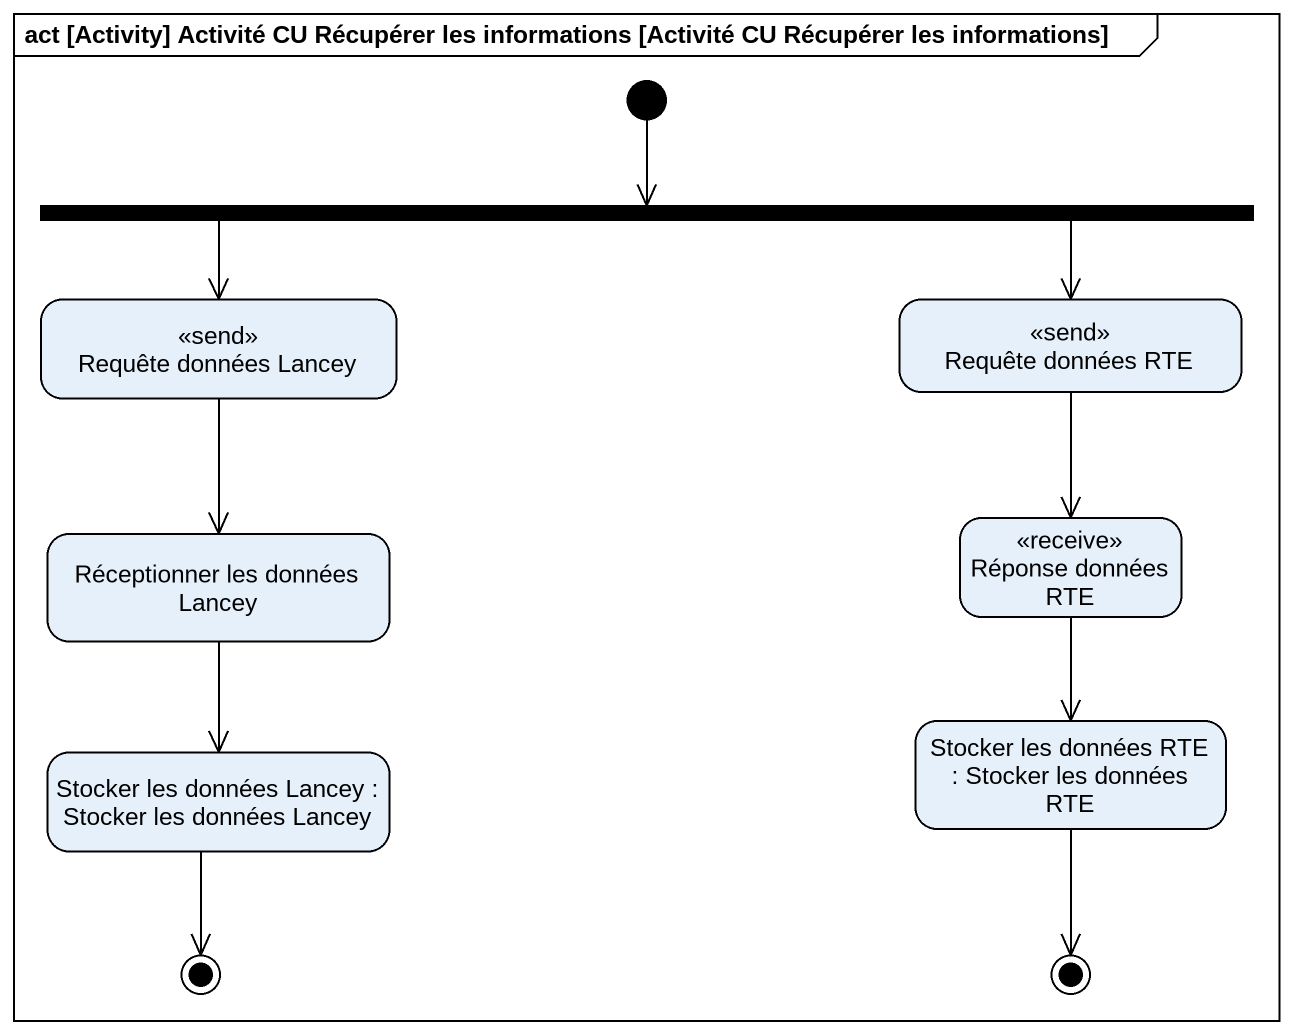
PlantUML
@startuml
mainframe act [Activity] Activité CU Récupérer les informations [Activité CU Récupérer les informations]
hide empty description
state fork1 <<fork>>
state "Requête données Lancey" as Requête_données_Lancey <<send>>
state "Requête données RTE" as Requête_données_RTE <<send>>
state "Réponse données RTE" as Réponse_données_RTE <<receive>>
state "Réceptionner les données Lancey" as Réceptionner_les_données
state "Stocker les données RTE : Stocker les données RTE" as Stocker_les_données_RTE
state "Stocker les données Lancey : Stocker les données Lancey" as Stocker_les_données_Lancey
state final1 <<end>>
state final2 <<end>>
[*] --> fork1
fork1 -left-> Requête_données_Lancey
fork1 -right-> Requête_données_RTE
Requête_données_Lancey --> Réceptionner_les_données
Requête_données_RTE --> Réponse_données_RTE
Réponse_données_RTE --> Stocker_les_données_RTE
Réceptionner_les_données --> Stocker_les_données_Lancey
Stocker_les_données_RTE --> final2
Stocker_les_données_Lancey --> final1
@enduml
